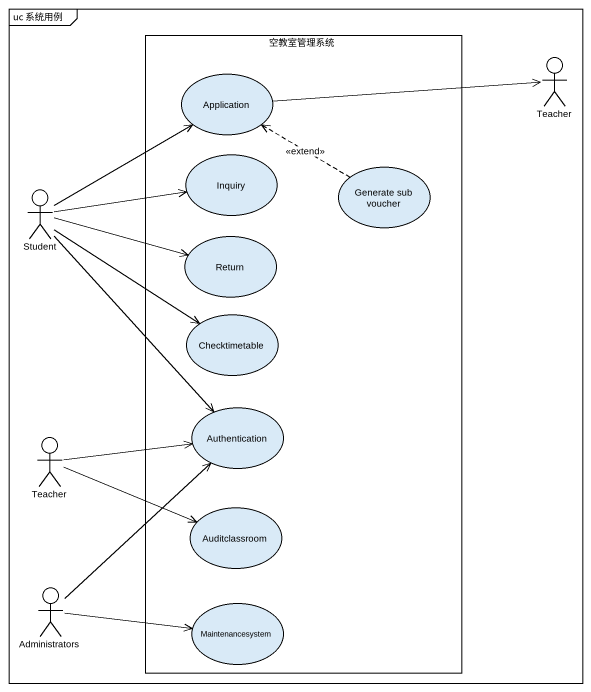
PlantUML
@startuml
mainframe uc 系统用例
rectangle 空教室管理系统 {
  usecase Application
  usecase Inquiry
  usecase "Generate sub voucher" as Generate_sub_voucher
  usecase "Return" as Return_
  usecase Checktimetable
  usecase Authentication
  usecase Auditclassroom
  usecase Maintenancesystem
}
actor Teacher
actor Student
actor "Teacher" as Teacher_2
actor Administrators
Application -right-> Teacher
Student -up-> Application
Student -right-> Inquiry
Student -right-> Return_
Student --> Checktimetable
Student --> Authentication
Generate_sub_voucher .left.> Application : <<extend>>
Teacher_2 -right-> Authentication
Teacher_2 -right-> Auditclassroom
Administrators -up-> Authentication
Administrators -right-> Maintenancesystem
@enduml
